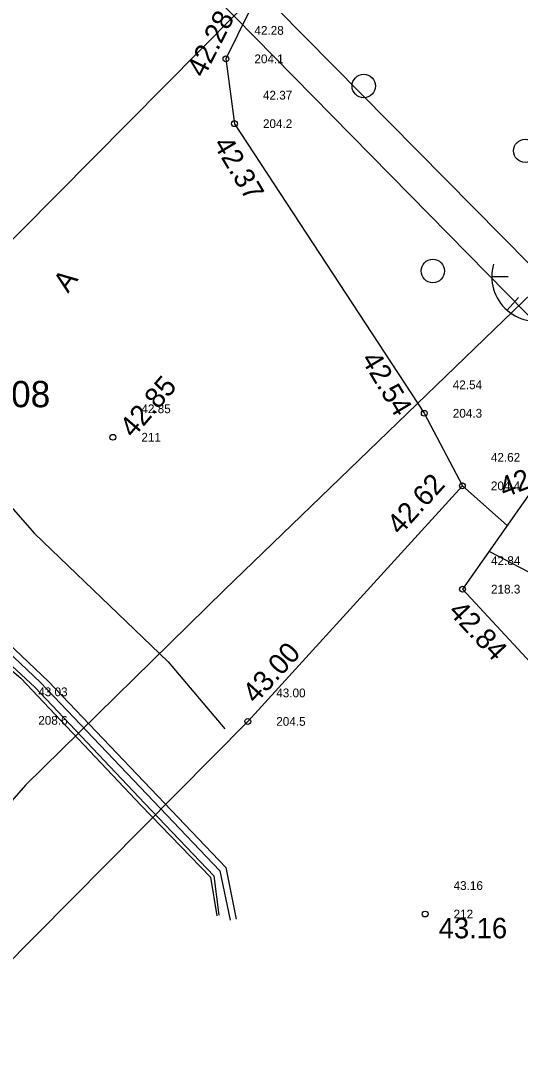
# Model space of a CAD drawing. Extents: x 641582 to 642356, y 6457370 to 6458132.
# Drawn here: x 642064.62 to 642081.71, y 6457770.01 to 6457805.62 of the extents above; entities that cross this region are included whole.
import ezdxf

# ---------------------------------------------------------------- set-up
doc = ezdxf.new("R2010")
doc.units = 0
for name, color, linetype in [('ABIJOONIS', 7, 'Continuous'), ('HALJASTUS', 7, 'Continuous'), ('KORGUS-EH2000', 7, 'Continuous'), ('MOOTKORG-EH2000', 7, 'Continuous'), ('MOOTMPUNKT', 7, 'Continuous'), ('MOOTNR', 7, 'Continuous'), ('MPKAABEL', 7, 'Continuous'), ('PIIR', 7, 'Continuous'), ('RELJEEF', 7, 'Continuous'), ('TEE', 7, 'Continuous'), ('TORUMA', 7, 'Continuous'), ('VTRASS', 7, 'Continuous')]:
    doc.layers.add(name, color=color, linetype=linetype)

msp = doc.modelspace()

# ---------------------------------------------------------------- linework, layer by layer
at = {"layer": 'ABIJOONIS'}
msp.add_lwpolyline([(642042.346, 6457838.625), (642004.159, 6457795.976), (642033.943, 6457767.483), (642075.675, 6457809.588)], close=True, dxfattribs=at)
at = {"layer": 'HALJASTUS'}
for centre in [(642076.358, 6457803.386), (642081.888, 6457801.167), (642078.723, 6457797.055)]:
    msp.add_circle(centre, 0.4, dxfattribs=at)
at = {"layer": 'KORGUS-EH2000'}
for centre in [(642071.64, 6457804.314), (642071.932, 6457802.096), (642078.431, 6457792.186), (642067.771, 6457791.365), (642079.736, 6457789.703), (642079.741, 6457786.168), (642072.388, 6457781.641), (642078.459, 6457775.049)]:
    msp.add_circle(centre, 0.1, dxfattribs=at)
at = {"layer": 'MOOTMPUNKT'}
for centre in [(642071.64, 6457804.314), (642071.932, 6457802.096), (642078.431, 6457792.186), (642067.771, 6457791.365), (642079.736, 6457789.703), (642079.741, 6457786.168), (642072.388, 6457781.641), (642078.459, 6457775.049)]:
    msp.add_circle(centre, 0.1, dxfattribs=at)
at = {"layer": 'MPKAABEL'}
for points in [[(642086.892, 6457791.671), (642085.89, 6457791.575), (642063.328, 6457814.512), (642072.16, 6457823.849)], [(642040.425, 6457813.885), (642043.382, 6457809.914), (642046.353, 6457806.687), (642051.144, 6457802.208), (642054.048, 6457799.723), (642058.953, 6457795.049), (642065.088, 6457788.072), (642069.667, 6457783.682), (642071.602, 6457781.384)], [(642062.223, 6457782.343), (642062.37, 6457782.559), (642063.621, 6457783.954), (642064.621, 6457783.119), (642068.743, 6457778.766), (642071.116, 6457776.317), (642071.33, 6457774.985)]]:
    msp.add_lwpolyline(points, dxfattribs=at)
at = {"layer": 'PIIR'}
for points in [[(641916.12, 6457979.07), (641901.47, 6457961.35), (641957.04, 6457913.92), (641965.36, 6457908.72), (642001.29, 6457877.44), (642027.76, 6457854.03), (641991.33, 6457805.19), (642002.02, 6457795.7), (642040.64, 6457839.15), (642109.96, 6457769.04), (642126.08, 6457756.31), (642136.51, 6457751.88), (642188.16, 6457707.98), (642199.13, 6457699.48), (642273.08, 6457633.91), (642336.71, 6457580.36), (642339.89, 6457590.5), (642344.42, 6457605.71), (642029.99, 6457889.44), (641980.47, 6457929.81), (641945.36, 6457957.03)], [(642040.64, 6457839.15), (642002.02, 6457795.7), (642072.43, 6457728.76), (642109.96, 6457769.04)]]:
    msp.add_lwpolyline(points, close=True, dxfattribs=at)
at = {"layer": 'RELJEEF'}
for p, q in [((642081.303, 6457796.854), (642080.743, 6457796.853)), ((642081.651, 6457796.153), (642081.27, 6457795.709)), ((642080.663, 6457787.456), (642083.22, 6457786.115))]:
    msp.add_line(p, q, dxfattribs=at)
msp.add_lwpolyline([(642078.742, 6457737.654), (642086.549, 6457745.857), (642095.074, 6457755.377), (642100.42, 6457761.176), (642102.362, 6457764.466), (642102.53, 6457771.442), (642099.949, 6457775.916), (642092.478, 6457783.381), (642084.49, 6457790.519), (642081.975, 6457789.349), (642079.741, 6457786.168), (642086.88, 6457778.47), (642093.446, 6457772.094), (642096.433, 6457768.536), (642096.611, 6457766.723), (642088.648, 6457757.672), (642081.221, 6457750.241), (642074.179, 6457742.898), (642072.732, 6457740.02), (642076.355, 6457736.407), (642078.214, 6457737.611), (642078.742, 6457737.654)], dxfattribs=at)
msp.add_arc((642082.256, 6457796.857), 1.514, 163.4234, 295.1745, dxfattribs=at)
at = {"layer": 'TEE'}
msp.add_line((642079.736, 6457789.703), (642081.268, 6457788.342), dxfattribs=at)
msp.add_lwpolyline([(642094.046, 6457819.652), (642101.926, 6457812.773), (642100.419, 6457810.498), (642098.846, 6457808.268), (642096.757, 6457809.171), (642087.864, 6457816.264), (642085.271, 6457816.65), (642083.099, 6457816.121), (642081.268, 6457815.161), (642072.441, 6457805.939), (642071.64, 6457804.314), (642071.932, 6457802.096), (642078.431, 6457792.186), (642079.736, 6457789.703), (642072.388, 6457781.641), (642061.511, 6457770.672), (642059.166, 6457770.217), (642055.869, 6457766.256), (642053.433, 6457760.361), (642052.442, 6457756.871), (642060.54, 6457748.99), (642067.742, 6457742.071), (642071.419, 6457738.34), (642067.792, 6457735.09)], dxfattribs=at)
at = {"layer": 'TORUMA'}
for points in [[(642042.18, 6457804.054), (642049.591, 6457798.349), (642052.913, 6457795.658), (642057.726, 6457790.449), (642065.568, 6457783.008), (642071.632, 6457776.647), (642071.989, 6457774.88)], [(642036.272, 6457797.876), (642050.29, 6457793.184), (642053.865, 6457791.841), (642057.561, 6457790.292), (642065.292, 6457782.978), (642071.429, 6457776.532), (642071.784, 6457774.842)], [(642030.387, 6457791.942), (642053.583, 6457790.171), (642057.144, 6457790.166), (642065.1, 6457782.815), (642068.868, 6457778.829), (642071.222, 6457776.353), (642071.397, 6457775.013)]]:
    msp.add_lwpolyline(points, dxfattribs=at)
at = {"layer": 'VTRASS'}
msp.add_lwpolyline([(642083.92, 6457798.03), (642083.45, 6457797.58), (642071.59, 6457786.15), (642064.78, 6457779.46), (642062.88, 6457777.3), (642061.71, 6457776.06)], dxfattribs=at)

# ---------------------------------------------------------------- texts
at = {"layer": 'KORGUS-EH2000'}
for s, rotation, p in [('42.28', 63.2427, (642070.89, 6457803.64)), ('42.37', 300.7077, (642071.187, 6457801.401)), ('42.54', 300.8974, (642076.25, 6457794.036)), ('42.85', 49.3045, (642068.466, 6457791.311)), ('42.49', 21.069, (642081.166, 6457789.288)), ('42.62', 47.6754, (642077.604, 6457787.987)), ('42.84', 313.0251, (642079.223, 6457785.376)), ('43.00', 47.6754, (642072.658, 6457782.217))]:
    msp.add_text(s, height=0.7, rotation=rotation, dxfattribs=at).set_placement(p)
msp.add_text('43.16', height=0.7, dxfattribs=at).set_placement((642078.925, 6457774.219))
at = {"layer": 'MOOTKORG-EH2000'}
for s, p in [('42.28', (642072.615, 6457805.139)), ('42.37', (642072.907, 6457802.921)), ('42.54', (642079.406, 6457793.011)), ('42.85', (642068.746, 6457792.19)), ('42.62', (642080.711, 6457790.528)), ('42.84', (642080.716, 6457786.993)), ('43.03', (642065.215, 6457782.503)), ('43.00', (642073.363, 6457782.466)), ('43.16', (642079.434, 6457775.874))]:
    msp.add_text(s, height=0.3, dxfattribs=at).set_placement(p)
at = {"layer": 'MOOTNR'}
for s, p in [('204.1', (642072.615, 6457804.164)), ('204.2', (642072.907, 6457801.946)), ('204.3', (642079.406, 6457792.036)), ('211', (642068.746, 6457791.215)), ('204.4', (642080.711, 6457789.553)), ('218.3', (642080.716, 6457786.018)), ('208.6', (642065.215, 6457781.528)), ('204.5', (642073.363, 6457781.491)), ('212', (642079.434, 6457774.899))]:
    msp.add_text(s, height=0.3, dxfattribs=at).set_placement(p)
at = {"layer": 'PIIR'}
msp.add_text('17002:001:0008', height=0.9, dxfattribs=at).set_placement((642056.924, 6457792.393))
at = {"layer": 'TEE'}
msp.add_text('A', height=0.7, rotation=53.7306, dxfattribs=at).set_placement((642066.235, 6457796.275))

doc.saveas('drawing.dxf')
